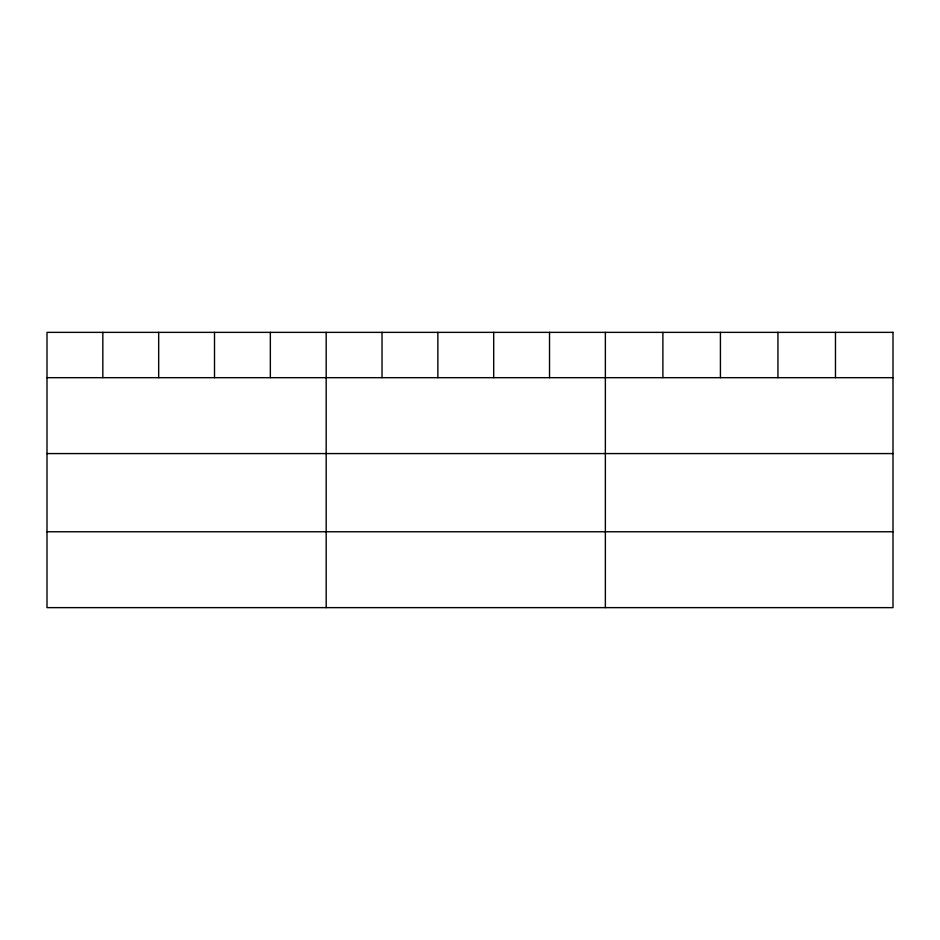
<?xml version="1.0" encoding="UTF-8"?>
<svg xmlns="http://www.w3.org/2000/svg" width="940" height="940" viewBox="0 0 940 940"><rect width="100%" height="100%" fill="white"/><g stroke="black" fill="none" stroke-linecap="round" stroke-linejoin="round"><path stroke-width="1.41" d="M47 377.68L893 377.68M47 453.574L893 453.574M47 531.758L893 531.758M835.472 332.361L835.472 377.68M777.944 332.361L777.944 377.68M720.416 332.361L720.416 377.68M662.888 332.361L662.888 377.68M605.36 332.361L605.36 607.639M549.524 332.361L549.524 377.68M493.688 332.361L493.688 377.68M437.852 332.361L437.852 377.68M382.016 332.361L382.016 377.68M326.18 332.361L326.18 607.639M270.344 332.361L270.344 377.68M214.508 332.361L214.508 377.68M158.672 332.361L158.672 377.68M102.836 332.361L102.836 377.68M893 332.361L47 332.361L47 607.639L893 607.639L893 332.361"/></g></svg>
